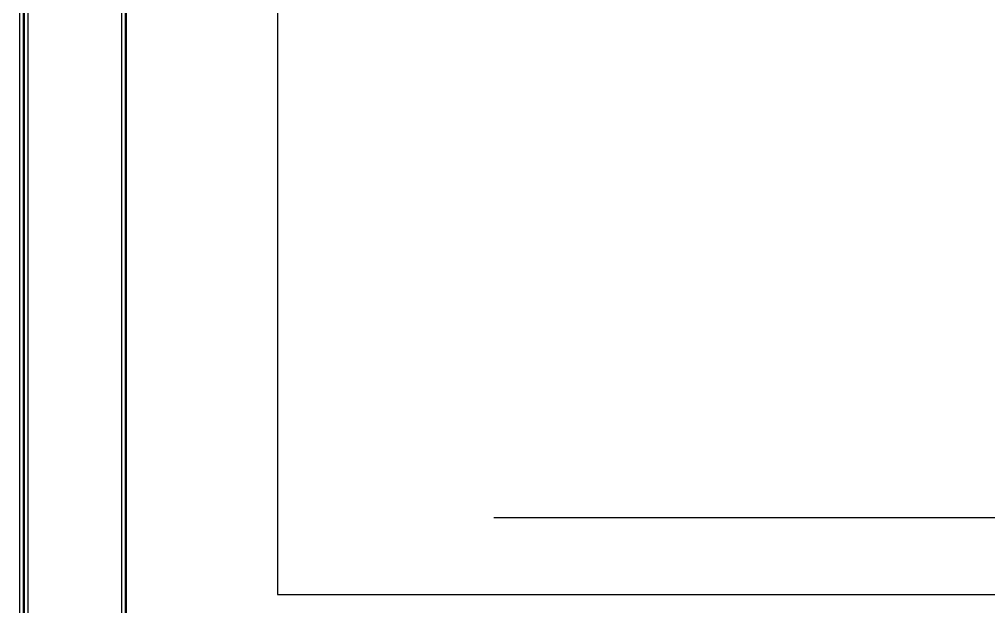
# Model space of a CAD drawing. Extents: x -1686 to 4120, y -1850 to 2563.
# Drawn here: x -4.6 to 475.3, y 62.1 to 353 of the extents above; entities that cross this region are included whole.
import ezdxf

# ---------------------------------------------------------------- set-up
doc = ezdxf.new("R2010")
doc.units = 0
doc.header["$LTSCALE"] = 65.395
doc.layers.get('0').update_dxf_attribs({"linetype": 'CONTINUOUS'})
doc.layers.add('GEOM', color=7, linetype='CONTINUOUS')

msp = doc.modelspace()

# ---------------------------------------------------------------- linework, layer by layer
at = {"linetype": 'CONTINUOUS'}
for p, q in [((-2.22, 673.13), (-2.22, -33.87)), ((-0.42, 673.13), (-0.42, -33.87)), ((45.98, 673.13), (45.98, -33.87)), ((47.78, 673.13), (47.78, -33.87)), ((48.28, 676.13), (48.28, -36.87))]:
    msp.add_line(p, q, dxfattribs=at)
at = {"color": 2, "linetype": 'CONTINUOUS'}
msp.add_line((230.38, 106.23), (620.38, 106.23), dxfattribs=at)
at = {"layer": 'GEOM', "linetype": 'CONTINUOUS'}
for p, q in [((-4.62, 672.93), (-4.62, -50.89)), ((-2.82, 672.93), (-2.82, -49.87)), ((123.28, 571.13), (123.28, 68.13)), ((123.28, 68.13), (730.28, 68.13))]:
    msp.add_line(p, q, dxfattribs=at)

doc.saveas('drawing.dxf')
